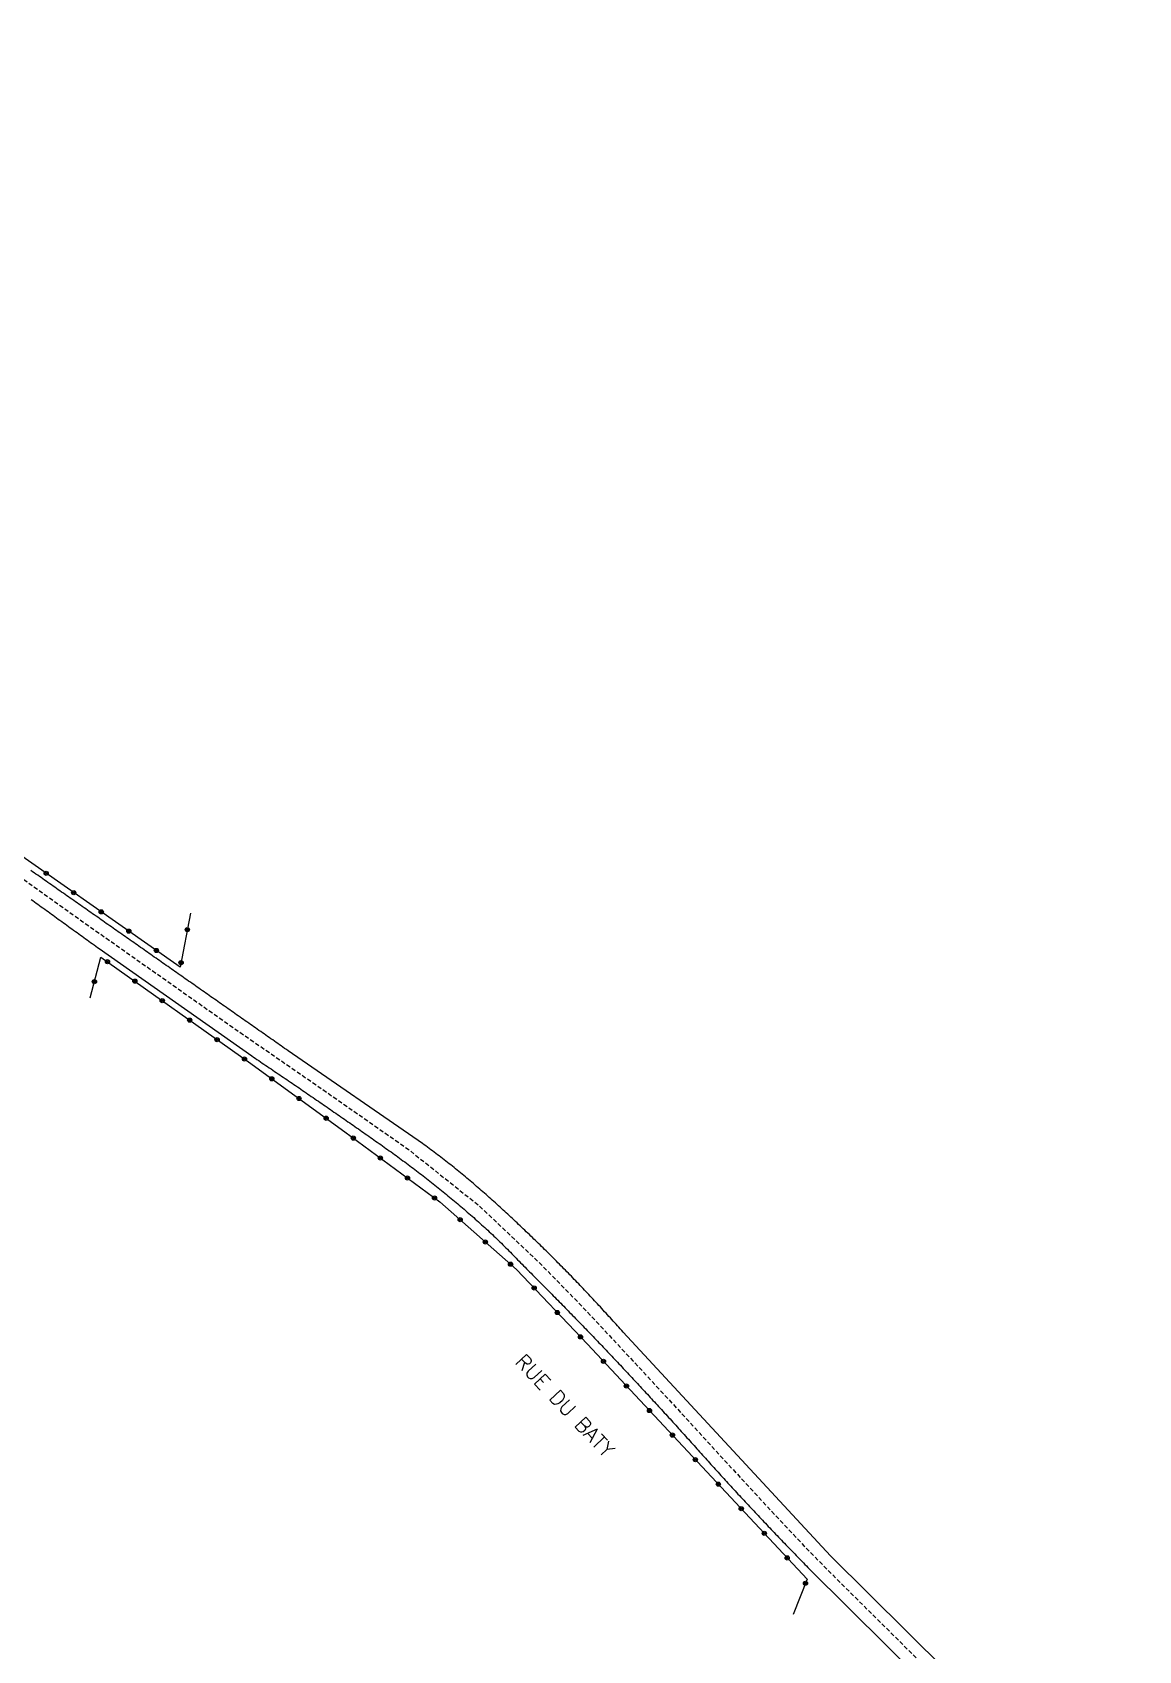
# Model space of a CAD drawing. Extents: x 146000 to 147001, y 128004 to 129000.
# Drawn here: x 146491.7 to 146623.3, y 128634 to 128826.5 of the extents above; entities that cross this region are included whole.
import ezdxf
from ezdxf.enums import TextEntityAlignment as Align

# ---------------------------------------------------------------- set-up
doc = ezdxf.new("R2010")
doc.units = 0
doc.header["$MEASUREMENT"] = 0
doc.linetypes.add('DASHED', pattern=[0.75, 0.5, -0.25])
doc.layers.get('0').update_dxf_attribs({"linetype": 'CONTINUOUS'})
for name, color, linetype in [('W0001', 6, 'DASHED'), ('W0008', 7, 'CONTINUOUS'), ('W0322', 7, 'CONTINUOUS'), ('W0989', 7, 'CONTINUOUS')]:
    doc.layers.add(name, color=color, linetype=linetype)
doc.styles.get("Standard").update_dxf_attribs({"font": 'romans.shx', "width": 0.85})

# ---------------------------------------------------------------- blocks, each defined once
blk = doc.blocks.new('t322o')
at = {"color": 0, "linetype": 'Continuous'}
for radius in [0.25, 0.15]:
    blk.add_circle((0, 0), radius, dxfattribs=at)

msp = doc.modelspace()

# ---------------------------------------------------------------- linework, layer by layer
at = {"layer": 'W0001', "flags": 128}
msp.add_lwpolyline([(146358.3, 128826.48), (146361.35, 128824.3), (146365.71, 128820.81), (146369.15, 128817.94), (146374.79, 128813.16), (146379.05, 128809.52), (146382.49, 128806.58), (146386.92, 128802.76), (146390.83, 128799.36), (146395.51, 128795.31), (146401.7, 128790.1), (146404.48, 128787.83), (146409.09, 128784.16), (146412.39, 128781.62), (146417.17, 128777.96), (146421.37, 128774.8), (146425.33, 128771.93), (146429.07, 128769.2), (146433.6, 128765.94), (146438.21, 128762.66), (146442.16, 128759.89), (146454.17, 128751.53), (146463.87, 128744.73), (146473.43, 128737.96), (146480.15, 128733.2), (146497.73, 128720.68), (146515.63, 128708.07), (146525.6, 128701.18), (146536.42, 128693.63), (146544.73, 128687.01), (146552.3, 128679.84), (146557.25, 128674.77), (146563.16, 128668.45), (146569.35, 128661.75), (146574.33, 128656.31), (146579, 128651.26), (146583.5, 128646.45), (146587.54, 128642.35), (146593.79, 128636.16), (146600.17, 128629.84), (146607.8, 128622.28), (146613.9, 128616.24), (146620.92, 128609.29), (146622.42, 128607.85)], dxfattribs=at)
at = {"layer": 'W0008', "flags": 128}
for points in [[(146623.32, 128608.95), (146586.65, 128645.24), (146561.98, 128671.87), (146561.82, 128672.06), (146561.65, 128672.25), (146561.48, 128672.44), (146561.31, 128672.62), (146561.15, 128672.81), (146560.98, 128673), (146560.81, 128673.18), (146560.64, 128673.37), (146560.47, 128673.56), (146560.3, 128673.74), (146560.13, 128673.93), (146559.96, 128674.12), (146559.79, 128674.3), (146559.62, 128674.49), (146559.45, 128674.67), (146559.28, 128674.86), (146559.11, 128675.04), (146558.94, 128675.22), (146558.77, 128675.41), (146558.6, 128675.59), (146558.43, 128675.78), (146558.26, 128675.96), (146558.08, 128676.14), (146557.91, 128676.33), (146557.74, 128676.51), (146557.57, 128676.69), (146557.39, 128676.87), (146557.22, 128677.06), (146557.05, 128677.24), (146556.87, 128677.42), (146556.7, 128677.6), (146556.52, 128677.78), (146556.35, 128677.96), (146556.18, 128678.14), (146556, 128678.33), (146555.83, 128678.51), (146555.65, 128678.69), (146555.48, 128678.87), (146555.3, 128679.05), (146555.12, 128679.22), (146554.95, 128679.4), (146554.77, 128679.58), (146554.59, 128679.76), (146554.42, 128679.94), (146554.24, 128680.12), (146554.06, 128680.3), (146553.89, 128680.48), (146553.71, 128680.65), (146553.53, 128680.83), (146553.35, 128681.01), (146553.17, 128681.18), (146553, 128681.36), (146552.82, 128681.54), (146552.64, 128681.71), (146552.46, 128681.89), (146552.28, 128682.07), (146552.1, 128682.24), (146551.92, 128682.42), (146551.74, 128682.59), (146551.56, 128682.77), (146551.38, 128682.94), (146551.2, 128683.12), (146551.02, 128683.29), (146550.83, 128683.47), (146550.65, 128683.64), (146550.47, 128683.81), (146550.29, 128683.99), (146550.11, 128684.16), (146549.92, 128684.33), (146549.74, 128684.51), (146549.56, 128684.68), (146549.38, 128684.85), (146549.19, 128685.02), (146549.01, 128685.2), (146548.83, 128685.37), (146548.64, 128685.54), (146548.46, 128685.71), (146548.27, 128685.88), (146548.09, 128686.05), (146547.9, 128686.22), (146547.72, 128686.39), (146547.53, 128686.56), (146547.35, 128686.73), (146547.16, 128686.9), (146546.98, 128687.07), (146546.79, 128687.24), (146546.61, 128687.41), (146546.42, 128687.57), (146546.24, 128687.74), (146546.05, 128687.9), (146545.86, 128688.07), (146545.68, 128688.23), (146545.49, 128688.4), (146545.3, 128688.56), (146545.11, 128688.73), (146544.93, 128688.89), (146544.74, 128689.05), (146544.55, 128689.21), (146544.36, 128689.38), (146544.17, 128689.54), (146543.98, 128689.7), (146543.79, 128689.86), (146543.6, 128690.02), (146543.41, 128690.18), (146543.22, 128690.34), (146543.03, 128690.49), (146542.83, 128690.65), (146542.64, 128690.81), (146542.45, 128690.97), (146542.25, 128691.12), (146542.06, 128691.28), (146541.87, 128691.44), (146541.67, 128691.59), (146541.48, 128691.75), (146541.28, 128691.9), (146541.09, 128692.05), (146540.89, 128692.21), (146540.7, 128692.36), (146540.5, 128692.51), (146540.3, 128692.67), (146540.11, 128692.82), (146539.91, 128692.97), (146539.71, 128693.12), (146539.51, 128693.27), (146539.31, 128693.42), (146539.11, 128693.57), (146538.91, 128693.72), (146538.71, 128693.87), (146538.51, 128694.02), (146538.31, 128694.16), (146538.11, 128694.31), (146522.13, 128705.33), (146521.93, 128705.48), (146521.72, 128705.62), (146521.52, 128705.76), (146521.32, 128705.91), (146521.11, 128706.05), (146520.91, 128706.19), (146520.7, 128706.33), (146520.5, 128706.48), (146520.3, 128706.62), (146520.09, 128706.76), (146519.89, 128706.91), (146519.68, 128707.05), (146519.48, 128707.19), (146519.28, 128707.34), (146519.07, 128707.48), (146518.87, 128707.62), (146518.66, 128707.76), (146518.46, 128707.91), (146518.26, 128708.05), (146518.05, 128708.19), (146517.85, 128708.34), (146517.64, 128708.48), (146517.44, 128708.62), (146517.23, 128708.77), (146517.03, 128708.91), (146516.83, 128709.05), (146516.62, 128709.19), (146516.42, 128709.34), (146516.21, 128709.48), (146516.01, 128709.62), (146515.81, 128709.77), (146515.6, 128709.91), (146515.4, 128710.05), (146515.19, 128710.2), (146514.99, 128710.34), (146514.79, 128710.48), (146514.58, 128710.63), (146514.38, 128710.77), (146514.17, 128710.91), (146513.97, 128711.05), (146513.77, 128711.2), (146513.56, 128711.34), (146513.36, 128711.48), (146513.15, 128711.63), (146512.95, 128711.77), (146512.75, 128711.91), (146512.54, 128712.06), (146512.34, 128712.2), (146512.13, 128712.34), (146511.93, 128712.48), (146511.72, 128712.63), (146511.52, 128712.77), (146511.32, 128712.91), (146511.11, 128713.06), (146510.91, 128713.2), (146510.7, 128713.34), (146510.5, 128713.49), (146510.3, 128713.63), (146510.09, 128713.77), (146509.89, 128713.91), (146509.68, 128714.06), (146509.48, 128714.2), (146509.28, 128714.34), (146509.07, 128714.49), (146508.87, 128714.63), (146508.66, 128714.77), (146508.46, 128714.92), (146508.26, 128715.06), (146508.05, 128715.2), (146507.85, 128715.35), (146507.64, 128715.49), (146507.44, 128715.63), (146507.23, 128715.77), (146507.03, 128715.92), (146506.83, 128716.06), (146506.62, 128716.2), (146506.42, 128716.35), (146506.21, 128716.49), (146506.01, 128716.63), (146505.81, 128716.78), (146505.6, 128716.92), (146505.4, 128717.06), (146505.19, 128717.2), (146504.99, 128717.35), (146504.79, 128717.49), (146504.58, 128717.63), (146504.38, 128717.78), (146504.17, 128717.92), (146503.97, 128718.06), (146503.77, 128718.21), (146503.56, 128718.35), (146503.36, 128718.49), (146503.15, 128718.64), (146502.95, 128718.78), (146502.74, 128718.92), (146502.54, 128719.06), (146502.34, 128719.21), (146502.13, 128719.35), (146501.93, 128719.49), (146501.72, 128719.64), (146501.52, 128719.78), (146501.32, 128719.92), (146501.11, 128720.07), (146500.91, 128720.21), (146500.7, 128720.35), (146500.5, 128720.49), (146500.3, 128720.64), (146500.09, 128720.78), (146499.89, 128720.92), (146499.68, 128721.07), (146499.48, 128721.21), (146499.28, 128721.35), (146499.07, 128721.5), (146498.87, 128721.64), (146498.66, 128721.78), (146498.46, 128721.92), (146498.26, 128722.07), (146498.05, 128722.21), (146497.85, 128722.35), (146497.64, 128722.5), (146497.44, 128722.64), (146497.23, 128722.78), (146497.03, 128722.93), (146496.83, 128723.07), (146496.62, 128723.21), (146496.42, 128723.36), (146496.21, 128723.5), (146496.01, 128723.64), (146495.81, 128723.78), (146495.6, 128723.93), (146495.4, 128724.07), (146495.19, 128724.21), (146494.99, 128724.36), (146494.79, 128724.5), (146494.58, 128724.64), (146494.38, 128724.79), (146494.17, 128724.93), (146493.97, 128725.07), (146493.77, 128725.21), (146493.56, 128725.36), (146493.36, 128725.5), (146493.15, 128725.64), (146492.95, 128725.79), (146492.74, 128725.93), (146492.54, 128726.07), (146492.34, 128726.22), (146492.13, 128726.36), (146491.93, 128726.5), (146491.72, 128726.64), (146491.52, 128726.79)], [(146491.55, 128723.35), (146491.75, 128723.2), (146491.96, 128723.06), (146492.16, 128722.91), (146492.36, 128722.76), (146492.56, 128722.62), (146492.77, 128722.47), (146492.97, 128722.33), (146493.17, 128722.18), (146493.37, 128722.03), (146493.58, 128721.89), (146493.78, 128721.74), (146493.98, 128721.59), (146494.18, 128721.45), (146494.39, 128721.3), (146494.59, 128721.15), (146494.79, 128721.01), (146494.99, 128720.86), (146495.2, 128720.72), (146495.4, 128720.57), (146495.6, 128720.42), (146495.8, 128720.28), (146496.01, 128720.13), (146496.21, 128719.98), (146496.41, 128719.84), (146496.61, 128719.69), (146496.82, 128719.54), (146497.02, 128719.4), (146497.22, 128719.25), (146497.42, 128719.1), (146497.63, 128718.96), (146497.83, 128718.81), (146498.03, 128718.66), (146498.23, 128718.52), (146498.44, 128718.37), (146498.64, 128718.22), (146498.84, 128718.08), (146499.04, 128717.93), (146499.24, 128717.78), (146499.45, 128717.64), (146499.65, 128717.49), (146517.8, 128704.72), (146518.01, 128704.58), (146518.22, 128704.44), (146518.42, 128704.3), (146518.63, 128704.16), (146518.84, 128704.02), (146519.05, 128703.87), (146519.26, 128703.73), (146519.47, 128703.59), (146519.68, 128703.45), (146519.89, 128703.31), (146520.1, 128703.17), (146520.31, 128703.03), (146520.52, 128702.89), (146520.73, 128702.75), (146520.93, 128702.61), (146521.14, 128702.46), (146521.35, 128702.32), (146521.56, 128702.18), (146521.77, 128702.04), (146521.98, 128701.9), (146522.19, 128701.76), (146522.4, 128701.62), (146522.6, 128701.47), (146522.81, 128701.33), (146523.02, 128701.19), (146523.23, 128701.05), (146523.44, 128700.91), (146523.65, 128700.76), (146523.85, 128700.62), (146524.06, 128700.48), (146524.27, 128700.34), (146524.48, 128700.19), (146524.69, 128700.05), (146524.89, 128699.91), (146525.1, 128699.77), (146525.31, 128699.62), (146525.52, 128699.48), (146525.73, 128699.34), (146525.93, 128699.2), (146526.14, 128699.05), (146526.35, 128698.91), (146526.56, 128698.77), (146526.76, 128698.62), (146526.97, 128698.48), (146527.18, 128698.34), (146527.39, 128698.19), (146527.59, 128698.05), (146527.8, 128697.91), (146528.01, 128697.76), (146528.21, 128697.62), (146528.42, 128697.48), (146528.63, 128697.33), (146528.84, 128697.19), (146529.04, 128697.04), (146529.25, 128696.9), (146529.46, 128696.76), (146529.66, 128696.61), (146529.87, 128696.47), (146530.08, 128696.33), (146530.28, 128696.18), (146530.49, 128696.04), (146530.69, 128695.9), (146530.9, 128695.75), (146531.1, 128695.61), (146531.31, 128695.47), (146531.51, 128695.32), (146531.72, 128695.18), (146531.92, 128695.03), (146532.13, 128694.89), (146532.33, 128694.75), (146532.54, 128694.6), (146532.74, 128694.46), (146532.95, 128694.31), (146533.15, 128694.17), (146533.36, 128694.02), (146533.56, 128693.88), (146533.77, 128693.73), (146533.97, 128693.59), (146534.17, 128693.44), (146534.38, 128693.3), (146534.58, 128693.15), (146534.78, 128693), (146534.99, 128692.86), (146535.19, 128692.71), (146535.39, 128692.56), (146535.59, 128692.41), (146535.79, 128692.26), (146536, 128692.11), (146536.2, 128691.96), (146536.4, 128691.81), (146536.6, 128691.66), (146536.8, 128691.51), (146537, 128691.36), (146537.2, 128691.21), (146537.4, 128691.06), (146537.6, 128690.9), (146537.8, 128690.75), (146538, 128690.6), (146538.2, 128690.44), (146538.4, 128690.29), (146538.6, 128690.14), (146538.8, 128689.98), (146539, 128689.83), (146539.19, 128689.67), (146539.39, 128689.52), (146539.59, 128689.36), (146539.79, 128689.2), (146539.98, 128689.04), (146540.18, 128688.89), (146540.37, 128688.73), (146540.57, 128688.57), (146540.76, 128688.41), (146540.96, 128688.25), (146541.15, 128688.09), (146541.34, 128687.93), (146541.54, 128687.77), (146541.73, 128687.61), (146541.92, 128687.45), (146542.12, 128687.29), (146542.31, 128687.13), (146542.5, 128686.96), (146542.69, 128686.8), (146542.88, 128686.64), (146543.07, 128686.48), (146543.26, 128686.31), (146543.45, 128686.15), (146543.64, 128685.98), (146543.83, 128685.82), (146544.02, 128685.65), (146544.21, 128685.49), (146544.4, 128685.32), (146544.59, 128685.16), (146544.77, 128684.99), (146544.96, 128684.82), (146545.15, 128684.65), (146545.33, 128684.49), (146545.52, 128684.32), (146545.7, 128684.15), (146545.89, 128683.98), (146546.07, 128683.81), (146546.26, 128683.64), (146546.44, 128683.47), (146546.62, 128683.3), (146546.8, 128683.12), (146546.98, 128682.95), (146547.16, 128682.78), (146547.34, 128682.6), (146547.51, 128682.43), (146547.69, 128682.25), (146547.86, 128682.07), (146548.04, 128681.9), (146548.22, 128681.72), (146548.39, 128681.54), (146548.57, 128681.37), (146548.74, 128681.19), (146548.91, 128681.01), (146549.09, 128680.83), (146549.26, 128680.65), (146549.44, 128680.48), (146549.61, 128680.3), (146549.79, 128680.12), (146549.97, 128679.94), (146550.14, 128679.77), (146550.32, 128679.59), (146550.5, 128679.41), (146550.67, 128679.23), (146550.85, 128679.05), (146551.03, 128678.87), (146551.21, 128678.7), (146551.38, 128678.52), (146551.56, 128678.34), (146551.74, 128678.16), (146551.91, 128677.98), (146552.09, 128677.8), (146552.27, 128677.62), (146552.45, 128677.45), (146552.62, 128677.27), (146552.8, 128677.09), (146552.98, 128676.91), (146553.15, 128676.73), (146553.33, 128676.55), (146553.51, 128676.37), (146553.68, 128676.19), (146553.86, 128676.01), (146554.04, 128675.84), (146554.21, 128675.66), (146554.39, 128675.48), (146554.56, 128675.3), (146554.74, 128675.12), (146554.92, 128674.94), (146555.09, 128674.76), (146555.27, 128674.58), (146555.44, 128674.4), (146555.62, 128674.22), (146555.8, 128674.04), (146555.97, 128673.86), (146556.15, 128673.68), (146556.32, 128673.5), (146556.5, 128673.32), (146556.67, 128673.14), (146556.85, 128672.96), (146557.02, 128672.78), (146557.2, 128672.6), (146557.37, 128672.42), (146557.55, 128672.24), (146557.72, 128672.06), (146557.9, 128671.88), (146558.07, 128671.7), (146558.25, 128671.51), (146558.42, 128671.33), (146558.59, 128671.15), (146558.77, 128670.97), (146558.94, 128670.79), (146559.11, 128670.61), (146559.28, 128670.43), (146559.45, 128670.26), (146559.62, 128670.08), (146559.79, 128669.9), (146559.96, 128669.72), (146560.13, 128669.54), (146560.3, 128669.36), (146560.47, 128669.18), (146560.64, 128669), (146560.81, 128668.82), (146560.98, 128668.64), (146561.15, 128668.46), (146561.32, 128668.28), (146561.49, 128668.1), (146561.66, 128667.92), (146561.83, 128667.73), (146562, 128667.55), (146562.17, 128667.37), (146562.34, 128667.19), (146562.51, 128667.01), (146562.68, 128666.83), (146562.84, 128666.65), (146563.01, 128666.47), (146563.18, 128666.29), (146563.35, 128666.1), (146563.52, 128665.92), (146563.69, 128665.74), (146563.86, 128665.56), (146564.02, 128665.38), (146564.19, 128665.2), (146564.36, 128665.02), (146564.53, 128664.83), (146564.7, 128664.65), (146564.87, 128664.47), (146565.03, 128664.29), (146565.2, 128664.11), (146565.37, 128663.93), (146565.54, 128663.74), (146565.71, 128663.56), (146565.87, 128663.38), (146566.04, 128663.2), (146566.21, 128663.01), (146566.38, 128662.83), (146566.55, 128662.65), (146566.72, 128662.46), (146566.89, 128662.28), (146567.06, 128662.09), (146567.23, 128661.91), (146567.4, 128661.72), (146567.57, 128661.54), (146567.73, 128661.35), (146567.9, 128661.16), (146568.07, 128660.98), (146568.24, 128660.79), (146568.41, 128660.61), (146568.58, 128660.42), (146568.74, 128660.23), (146568.91, 128660.05), (146569.08, 128659.86), (146569.25, 128659.68), (146569.42, 128659.49), (146569.58, 128659.3), (146569.75, 128659.12), (146569.92, 128658.93), (146570.09, 128658.74), (146570.26, 128658.56), (146570.42, 128658.37), (146570.59, 128658.18), (146570.76, 128658), (146570.93, 128657.81), (146571.09, 128657.62), (146571.26, 128657.44), (146571.43, 128657.25), (146571.6, 128657.06), (146571.77, 128656.88), (146571.93, 128656.69), (146572.1, 128656.51), (146572.27, 128656.32), (146572.44, 128656.13), (146572.6, 128655.95), (146572.77, 128655.76), (146572.94, 128655.57), (146573.11, 128655.39), (146573.28, 128655.2), (146573.45, 128655.02), (146573.61, 128654.83), (146573.78, 128654.64), (146573.95, 128654.46), (146574.12, 128654.27), (146574.29, 128654.09), (146574.46, 128653.9), (146574.63, 128653.72), (146574.8, 128653.53), (146574.97, 128653.35), (146575.14, 128653.16), (146575.31, 128652.98), (146575.48, 128652.79), (146575.65, 128652.61), (146575.82, 128652.43), (146575.99, 128652.24), (146576.16, 128652.06), (146576.33, 128651.87), (146576.5, 128651.69), (146576.67, 128651.51), (146576.85, 128651.32), (146577.02, 128651.14), (146577.19, 128650.96), (146577.36, 128650.77), (146577.53, 128650.59), (146577.71, 128650.41), (146577.88, 128650.22), (146578.05, 128650.04), (146578.22, 128649.86), (146578.4, 128649.67), (146578.57, 128649.49), (146578.74, 128649.31), (146578.92, 128649.13), (146579.09, 128648.94), (146579.26, 128648.76), (146579.44, 128648.58), (146579.61, 128648.4), (146579.78, 128648.21), (146579.96, 128648.03), (146580.13, 128647.85), (146580.3, 128647.67), (146580.48, 128647.49), (146580.65, 128647.31), (146580.82, 128647.12), (146581, 128646.94), (146581.17, 128646.76), (146581.35, 128646.58), (146581.52, 128646.4), (146581.7, 128646.22), (146581.87, 128646.04), (146582.05, 128645.86), (146582.22, 128645.68), (146582.4, 128645.49), (146582.57, 128645.31), (146582.75, 128645.13), (146582.92, 128644.95), (146583.1, 128644.77), (146583.27, 128644.59), (146583.45, 128644.41), (146583.62, 128644.23), (146583.8, 128644.05), (146583.98, 128643.87), (146584.15, 128643.69), (146621.21, 128606.97)]]:
    msp.add_lwpolyline(points, dxfattribs=at)
at = {"layer": 'W0322', "flags": 128}
for points in [[(146510.51, 128721.71), (146509.3, 128715.29), (146485.49, 128731.93)], [(146498.59, 128711.62), (146499.86, 128716.49), (146517.42, 128704.01), (146528.88, 128695.7), (146540.19, 128687.37), (146549.32, 128679.31), (146557.73, 128670.44), (146583.88, 128642.48), (146582.23, 128638.29)]]:
    msp.add_lwpolyline(points, dxfattribs=at)

# ---------------------------------------------------------------- block references
at = {"layer": 'W0322'}
for p, rotation in [((146493.35, 128726.44), 145.0386766203427), ((146496.62, 128724.15), 145.0386766203427), ((146499.9, 128721.86), 145.0386766203427), ((146503.18, 128719.57), 145.0386766203427), ((146510.14, 128719.74), 259.353535648232), ((146506.46, 128717.27), 145.0386766203427), ((146500.64, 128715.94), 324.5859295055645), ((146509.4, 128715.81), 259.353535648232), ((146499.09, 128713.56), 75.39408840510394), ((146503.9, 128713.62), 324.5859295055645), ((146507.16, 128711.3), 324.5859295055645), ((146510.42, 128708.98), 324.5859295055645), ((146513.68, 128706.66), 324.5859295055645), ((146516.94, 128704.35), 324.5859295055645), ((146520.19, 128702), 324.0545266000054), ((146523.42, 128699.66), 324.0545266000054), ((146526.66, 128697.31), 324.0545266000054), ((146529.89, 128694.95), 323.60890874439), ((146533.11, 128692.58), 323.60890874439), ((146536.33, 128690.2), 323.60890874439), ((146539.55, 128687.83), 323.60890874439), ((146542.6, 128685.24), 318.5968687858777), ((146545.6, 128682.59), 318.5968687858777), ((146548.6, 128679.95), 318.5968687858777), ((146551.41, 128677.11), 313.4652739373553), ((146554.16, 128674.2), 313.4652739373553), ((146556.91, 128671.3), 313.4652739373553), ((146559.65, 128668.39), 313.0816791816426), ((146562.38, 128665.46), 313.0816791816426), ((146565.12, 128662.54), 313.0816791816426), ((146567.85, 128659.62), 313.0816791816426), ((146570.58, 128656.7), 313.0816791816426), ((146573.31, 128653.78), 313.0816791816426), ((146576.04, 128650.86), 313.0816791816426), ((146578.78, 128647.93), 313.0816791816426), ((146581.51, 128645.01), 313.0816791816426), ((146583.68, 128641.98), 248.5184228737006)]:
    msp.add_blockref('t322o', p, dxfattribs=dict(at, rotation=rotation))

# ---------------------------------------------------------------- texts
at = {"layer": 'W0989'}
msp.add_text('RUE DU BATY', height=1.75, rotation=313.3144, dxfattribs=at).set_placement((146555.07, 128663.11), align=Align.MIDDLE)

doc.saveas('drawing.dxf')
